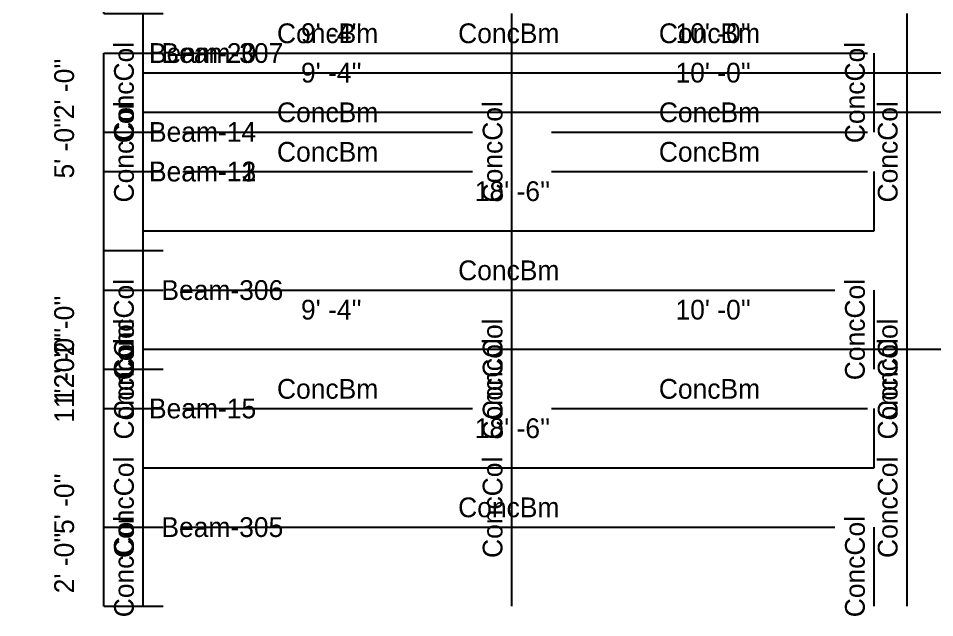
# Model space of a CAD drawing. Extents: x -38 to 2998, y -195 to 11529.
# Drawn here: x -38 to 240.3, y 44.5 to 226.5 of the extents above; entities that cross this region are included whole.
import ezdxf
from ezdxf.enums import TextEntityAlignment as Align

# ---------------------------------------------------------------- set-up
doc = ezdxf.new("R2010")
doc.units = 0
doc.header["$MEASUREMENT"] = 0
doc.layers.get('0').update_dxf_attribs({"linetype": 'CONTINUOUS'})
for name, color, linetype in [('CENTERLINES', 7, 'CONTINUOUS'), ('DIMENSIONS', 4, 'CONTINUOUS'), ('TEXT', 5, 'CONTINUOUS')]:
    doc.layers.add(name, color=color, linetype=linetype)
doc.dimstyles.get("Standard").update_dxf_attribs({"dimtxt": 0.18, "dimasz": 0.18, "dimexe": 0.18, "dimexo": 0.0625, "dimgap": 0.09, "dimtad": 0, "dimtih": 1, "dimtoh": 1, "dimdec": 4, "dimzin": 0, "dimtxsty": 'STANDARD', "dimcen": 0.09, "dimazin": 3, "dimtfac": 1, "dimtdec": 4, "dimtofl": 0, "dimtmove": 0, "dimatfit": 3, "dimtolj": 1, "dimtzin": 0})

# ---------------------------------------------------------------- blocks, each defined once
blk = doc.blocks.new('*D7603')
at = {"color": 1, "linetype": 'BYBLOCK'}
for points in [[(-8.29, 188.29), (-7.23, 187.23), (-16.77, 196.77), (-15.71, 195.71)], [(-8.29, 44.29), (-7.23, 43.23), (-16.77, 52.77), (-15.71, 51.71)]]:
    blk.add_solid(points, dxfattribs=at)
at = {"layer": 'DIMENSIONS', "color": 9, "linetype": 'BYBLOCK'}
for p, q in [((-12, 192), (6, 192)), ((-12, 48), (6, 48))]:
    blk.add_line(p, q, dxfattribs=at)
at = {"layer": 'DIMENSIONS', "color": 0, "linetype": 'BYBLOCK'}
blk.add_line((-12, 48), (-12, 192), dxfattribs=at)
at = {"layer": 'DIMENSIONS', "color": 0, "linetype": 'BYBLOCK', "insert": (-24, 120), "char_height": 6, "attachment_point": 5, "rotation": 90}
blk.add_mtext("\\A1; 12' -0''", dxfattribs=at)
blk = doc.blocks.new('*D7604')
at = {"color": 1, "linetype": 'BYBLOCK'}
for points in [[(4.77, 214.77), (3.71, 213.71), (-3.71, 206.29), (-4.77, 205.23)], [(116.73, 214.77), (115.67, 213.71), (108.25, 206.29), (107.19, 205.23)]]:
    blk.add_solid(points, dxfattribs=at)
at = {"layer": 'DIMENSIONS', "color": 9, "linetype": 'BYBLOCK'}
for p, q in [((0, 210), (0, 228)), ((111.96, 210), (111.96, 228))]:
    blk.add_line(p, q, dxfattribs=at)
at = {"layer": 'DIMENSIONS', "color": 0, "linetype": 'BYBLOCK'}
blk.add_line((0, 210), (111.96, 210), dxfattribs=at)
at = {"layer": 'DIMENSIONS', "color": 0, "linetype": 'BYBLOCK', "insert": (55.98, 222), "char_height": 6, "attachment_point": 5}
blk.add_mtext("\\A1; 9' -4''", dxfattribs=at)
blk = doc.blocks.new('*D7605')
at = {"color": 1, "linetype": 'BYBLOCK'}
for points in [[(116.73, 214.77), (115.67, 213.71), (108.25, 206.29), (107.19, 205.23)], [(236.73, 214.77), (235.67, 213.71), (228.25, 206.29), (227.19, 205.23)]]:
    blk.add_solid(points, dxfattribs=at)
at = {"layer": 'DIMENSIONS', "color": 9, "linetype": 'BYBLOCK'}
for p, q in [((111.96, 210), (111.96, 228)), ((231.96, 210), (231.96, 228))]:
    blk.add_line(p, q, dxfattribs=at)
at = {"layer": 'DIMENSIONS', "color": 0, "linetype": 'BYBLOCK'}
blk.add_line((111.96, 210), (231.96, 210), dxfattribs=at)
at = {"layer": 'DIMENSIONS', "color": 0, "linetype": 'BYBLOCK', "insert": (171.96, 222), "char_height": 6, "attachment_point": 5}
blk.add_mtext("\\A1; 10' -0''", dxfattribs=at)
blk = doc.blocks.new('*D7606')
at = {"color": 1, "linetype": 'BYBLOCK'}
for points in [[(236.73, 214.77), (235.67, 213.71), (228.25, 206.29), (227.19, 205.23)], [(347.73, 214.77), (346.67, 213.71), (339.25, 206.29), (338.19, 205.23)]]:
    blk.add_solid(points, dxfattribs=at)
at = {"layer": 'DIMENSIONS', "color": 9, "linetype": 'BYBLOCK'}
for p, q in [((231.96, 210), (231.96, 228)), ((342.96, 210), (342.96, 228))]:
    blk.add_line(p, q, dxfattribs=at)
at = {"layer": 'DIMENSIONS', "color": 0, "linetype": 'BYBLOCK'}
blk.add_line((231.96, 210), (342.96, 210), dxfattribs=at)
at = {"layer": 'DIMENSIONS', "color": 0, "linetype": 'BYBLOCK', "insert": (287.46, 222), "char_height": 6, "attachment_point": 5}
blk.add_mtext("\\A1; 9' -3''", dxfattribs=at)
blk = doc.blocks.new('*D8073')
at = {"color": 1, "linetype": 'BYBLOCK'}
for points in [[(-8.29, 176.29), (-7.23, 175.23), (-16.77, 184.77), (-15.71, 183.71)], [(-8.29, 44.29), (-7.23, 43.23), (-16.77, 52.77), (-15.71, 51.71)]]:
    blk.add_solid(points, dxfattribs=at)
at = {"layer": 'DIMENSIONS', "color": 9, "linetype": 'BYBLOCK'}
for p, q in [((-12, 180), (6, 180)), ((-12, 48), (6, 48))]:
    blk.add_line(p, q, dxfattribs=at)
at = {"layer": 'DIMENSIONS', "color": 0, "linetype": 'BYBLOCK'}
blk.add_line((-12, 48), (-12, 180), dxfattribs=at)
at = {"layer": 'DIMENSIONS', "color": 0, "linetype": 'BYBLOCK', "insert": (-24, 114), "char_height": 6, "attachment_point": 5, "rotation": 90}
blk.add_mtext("\\A1; 11' -0''", dxfattribs=at)
blk = doc.blocks.new('*D8074')
at = {"color": 1, "linetype": 'BYBLOCK'}
for points in [[(4.77, 202.77), (3.71, 201.71), (-3.71, 194.29), (-4.77, 193.23)], [(116.73, 202.77), (115.67, 201.71), (108.25, 194.29), (107.19, 193.23)]]:
    blk.add_solid(points, dxfattribs=at)
at = {"layer": 'DIMENSIONS', "color": 9, "linetype": 'BYBLOCK'}
for p, q in [((0, 198), (0, 216)), ((111.96, 198), (111.96, 216))]:
    blk.add_line(p, q, dxfattribs=at)
at = {"layer": 'DIMENSIONS', "color": 0, "linetype": 'BYBLOCK'}
blk.add_line((0, 198), (111.96, 198), dxfattribs=at)
at = {"layer": 'DIMENSIONS', "color": 0, "linetype": 'BYBLOCK', "insert": (55.98, 210), "char_height": 6, "attachment_point": 5}
blk.add_mtext("\\A1; 9' -4''", dxfattribs=at)
blk = doc.blocks.new('*D8075')
at = {"color": 1, "linetype": 'BYBLOCK'}
for points in [[(116.73, 202.77), (115.67, 201.71), (108.25, 194.29), (107.19, 193.23)], [(236.73, 202.77), (235.67, 201.71), (228.25, 194.29), (227.19, 193.23)]]:
    blk.add_solid(points, dxfattribs=at)
at = {"layer": 'DIMENSIONS', "color": 9, "linetype": 'BYBLOCK'}
for p, q in [((111.96, 198), (111.96, 216)), ((231.96, 198), (231.96, 216))]:
    blk.add_line(p, q, dxfattribs=at)
at = {"layer": 'DIMENSIONS', "color": 0, "linetype": 'BYBLOCK'}
blk.add_line((111.96, 198), (231.96, 198), dxfattribs=at)
at = {"layer": 'DIMENSIONS', "color": 0, "linetype": 'BYBLOCK', "insert": (171.96, 210), "char_height": 6, "attachment_point": 5}
blk.add_mtext("\\A1; 10' -0''", dxfattribs=at)
blk = doc.blocks.new('*D8076')
at = {"color": 1, "linetype": 'BYBLOCK'}
for points in [[(236.73, 202.77), (235.67, 201.71), (228.25, 194.29), (227.19, 193.23)], [(347.73, 202.77), (346.67, 201.71), (339.25, 194.29), (338.19, 193.23)]]:
    blk.add_solid(points, dxfattribs=at)
at = {"layer": 'DIMENSIONS', "color": 9, "linetype": 'BYBLOCK'}
for p, q in [((231.96, 198), (231.96, 216)), ((342.96, 198), (342.96, 216))]:
    blk.add_line(p, q, dxfattribs=at)
at = {"layer": 'DIMENSIONS', "color": 0, "linetype": 'BYBLOCK'}
blk.add_line((231.96, 198), (342.96, 198), dxfattribs=at)
at = {"layer": 'DIMENSIONS', "color": 0, "linetype": 'BYBLOCK', "insert": (287.46, 210), "char_height": 6, "attachment_point": 5}
blk.add_mtext("\\A1; 9' -3''", dxfattribs=at)
blk = doc.blocks.new('*D8094')
at = {"color": 1, "linetype": 'BYBLOCK'}
for points in [[(-8.29, 356.29), (-7.23, 355.23), (-16.77, 364.77), (-15.71, 363.71)], [(-8.29, 224.29), (-7.23, 223.23), (-16.77, 232.77), (-15.71, 231.71)]]:
    blk.add_solid(points, dxfattribs=at)
at = {"layer": 'DIMENSIONS', "color": 9, "linetype": 'BYBLOCK'}
for p, q in [((-12, 360), (6, 360)), ((-12, 228), (6, 228))]:
    blk.add_line(p, q, dxfattribs=at)
at = {"layer": 'DIMENSIONS', "color": 0, "linetype": 'BYBLOCK'}
blk.add_line((-12, 228), (-12, 360), dxfattribs=at)
at = {"layer": 'DIMENSIONS', "color": 0, "linetype": 'BYBLOCK', "insert": (-24, 294), "char_height": 6, "attachment_point": 5, "rotation": 90}
blk.add_mtext("\\A1; 11' -0''", dxfattribs=at)
blk = doc.blocks.new('*D8543')
at = {"color": 1, "linetype": 'BYBLOCK'}
for points in [[(-8.29, 176.29), (-7.23, 175.23), (-16.77, 184.77), (-15.71, 183.71)], [(-8.29, 44.29), (-7.23, 43.23), (-16.77, 52.77), (-15.71, 51.71)]]:
    blk.add_solid(points, dxfattribs=at)
at = {"layer": 'DIMENSIONS', "color": 9, "linetype": 'BYBLOCK'}
for p, q in [((-12, 180), (6, 180)), ((-12, 48), (6, 48))]:
    blk.add_line(p, q, dxfattribs=at)
at = {"layer": 'DIMENSIONS', "color": 0, "linetype": 'BYBLOCK'}
blk.add_line((-12, 48), (-12, 180), dxfattribs=at)
at = {"layer": 'DIMENSIONS', "color": 0, "linetype": 'BYBLOCK', "insert": (-24, 114), "char_height": 6, "attachment_point": 5, "rotation": 90}
blk.add_mtext("\\A1; 11' -0''", dxfattribs=at)
blk = doc.blocks.new('*D8544')
at = {"color": 1, "linetype": 'BYBLOCK'}
for points in [[(4.77, 202.77), (3.71, 201.71), (-3.71, 194.29), (-4.77, 193.23)], [(116.73, 202.77), (115.67, 201.71), (108.25, 194.29), (107.19, 193.23)]]:
    blk.add_solid(points, dxfattribs=at)
at = {"layer": 'DIMENSIONS', "color": 9, "linetype": 'BYBLOCK'}
for p, q in [((0, 198), (0, 216)), ((111.96, 198), (111.96, 216))]:
    blk.add_line(p, q, dxfattribs=at)
at = {"layer": 'DIMENSIONS', "color": 0, "linetype": 'BYBLOCK'}
blk.add_line((0, 198), (111.96, 198), dxfattribs=at)
at = {"layer": 'DIMENSIONS', "color": 0, "linetype": 'BYBLOCK', "insert": (55.98, 210), "char_height": 6, "attachment_point": 5}
blk.add_mtext("\\A1; 9' -4''", dxfattribs=at)
blk = doc.blocks.new('*D8545')
at = {"color": 1, "linetype": 'BYBLOCK'}
for points in [[(116.73, 202.77), (115.67, 201.71), (108.25, 194.29), (107.19, 193.23)], [(236.73, 202.77), (235.67, 201.71), (228.25, 194.29), (227.19, 193.23)]]:
    blk.add_solid(points, dxfattribs=at)
at = {"layer": 'DIMENSIONS', "color": 9, "linetype": 'BYBLOCK'}
for p, q in [((111.96, 198), (111.96, 216)), ((231.96, 198), (231.96, 216))]:
    blk.add_line(p, q, dxfattribs=at)
at = {"layer": 'DIMENSIONS', "color": 0, "linetype": 'BYBLOCK'}
blk.add_line((111.96, 198), (231.96, 198), dxfattribs=at)
at = {"layer": 'DIMENSIONS', "color": 0, "linetype": 'BYBLOCK', "insert": (171.96, 210), "char_height": 6, "attachment_point": 5}
blk.add_mtext("\\A1; 10' -0''", dxfattribs=at)
blk = doc.blocks.new('*D8546')
at = {"color": 1, "linetype": 'BYBLOCK'}
for points in [[(236.73, 202.77), (235.67, 201.71), (228.25, 194.29), (227.19, 193.23)], [(347.73, 202.77), (346.67, 201.71), (339.25, 194.29), (338.19, 193.23)]]:
    blk.add_solid(points, dxfattribs=at)
at = {"layer": 'DIMENSIONS', "color": 9, "linetype": 'BYBLOCK'}
for p, q in [((231.96, 198), (231.96, 216)), ((342.96, 198), (342.96, 216))]:
    blk.add_line(p, q, dxfattribs=at)
at = {"layer": 'DIMENSIONS', "color": 0, "linetype": 'BYBLOCK'}
blk.add_line((231.96, 198), (342.96, 198), dxfattribs=at)
at = {"layer": 'DIMENSIONS', "color": 0, "linetype": 'BYBLOCK', "insert": (287.46, 210), "char_height": 6, "attachment_point": 5}
blk.add_mtext("\\A1; 9' -3''", dxfattribs=at)
blk = doc.blocks.new('*D8564')
at = {"color": 1, "linetype": 'BYBLOCK'}
for points in [[(-8.29, 356.29), (-7.23, 355.23), (-16.77, 364.77), (-15.71, 363.71)], [(-8.29, 224.29), (-7.23, 223.23), (-16.77, 232.77), (-15.71, 231.71)]]:
    blk.add_solid(points, dxfattribs=at)
at = {"layer": 'DIMENSIONS', "color": 9, "linetype": 'BYBLOCK'}
for p, q in [((-12, 360), (6, 360)), ((-12, 228), (6, 228))]:
    blk.add_line(p, q, dxfattribs=at)
at = {"layer": 'DIMENSIONS', "color": 0, "linetype": 'BYBLOCK'}
blk.add_line((-12, 228), (-12, 360), dxfattribs=at)
at = {"layer": 'DIMENSIONS', "color": 0, "linetype": 'BYBLOCK', "insert": (-24, 294), "char_height": 6, "attachment_point": 5, "rotation": 90}
blk.add_mtext("\\A1; 11' -0''", dxfattribs=at)
blk = doc.blocks.new('*D9013')
at = {"color": 1, "linetype": 'BYBLOCK'}
for points in [[(-8.29, 176.29), (-7.23, 175.23), (-16.77, 184.77), (-15.71, 183.71)], [(-8.29, 44.29), (-7.23, 43.23), (-16.77, 52.77), (-15.71, 51.71)]]:
    blk.add_solid(points, dxfattribs=at)
at = {"layer": 'DIMENSIONS', "color": 9, "linetype": 'BYBLOCK'}
for p, q in [((-12, 180), (6, 180)), ((-12, 48), (6, 48))]:
    blk.add_line(p, q, dxfattribs=at)
at = {"layer": 'DIMENSIONS', "color": 0, "linetype": 'BYBLOCK'}
blk.add_line((-12, 48), (-12, 180), dxfattribs=at)
at = {"layer": 'DIMENSIONS', "color": 0, "linetype": 'BYBLOCK', "insert": (-24, 114), "char_height": 6, "attachment_point": 5, "rotation": 90}
blk.add_mtext("\\A1; 11' -0''", dxfattribs=at)
blk = doc.blocks.new('*D9014')
at = {"color": 1, "linetype": 'BYBLOCK'}
for points in [[(4.77, 202.77), (3.71, 201.71), (-3.71, 194.29), (-4.77, 193.23)], [(116.73, 202.77), (115.67, 201.71), (108.25, 194.29), (107.19, 193.23)]]:
    blk.add_solid(points, dxfattribs=at)
at = {"layer": 'DIMENSIONS', "color": 9, "linetype": 'BYBLOCK'}
for p, q in [((0, 198), (0, 216)), ((111.96, 198), (111.96, 216))]:
    blk.add_line(p, q, dxfattribs=at)
at = {"layer": 'DIMENSIONS', "color": 0, "linetype": 'BYBLOCK'}
blk.add_line((0, 198), (111.96, 198), dxfattribs=at)
at = {"layer": 'DIMENSIONS', "color": 0, "linetype": 'BYBLOCK', "insert": (55.98, 210), "char_height": 6, "attachment_point": 5}
blk.add_mtext("\\A1; 9' -4''", dxfattribs=at)
blk = doc.blocks.new('*D9015')
at = {"color": 1, "linetype": 'BYBLOCK'}
for points in [[(116.73, 202.77), (115.67, 201.71), (108.25, 194.29), (107.19, 193.23)], [(236.73, 202.77), (235.67, 201.71), (228.25, 194.29), (227.19, 193.23)]]:
    blk.add_solid(points, dxfattribs=at)
at = {"layer": 'DIMENSIONS', "color": 9, "linetype": 'BYBLOCK'}
for p, q in [((111.96, 198), (111.96, 216)), ((231.96, 198), (231.96, 216))]:
    blk.add_line(p, q, dxfattribs=at)
at = {"layer": 'DIMENSIONS', "color": 0, "linetype": 'BYBLOCK'}
blk.add_line((111.96, 198), (231.96, 198), dxfattribs=at)
at = {"layer": 'DIMENSIONS', "color": 0, "linetype": 'BYBLOCK', "insert": (171.96, 210), "char_height": 6, "attachment_point": 5}
blk.add_mtext("\\A1; 10' -0''", dxfattribs=at)
blk = doc.blocks.new('*D9016')
at = {"color": 1, "linetype": 'BYBLOCK'}
for points in [[(236.73, 202.77), (235.67, 201.71), (228.25, 194.29), (227.19, 193.23)], [(347.73, 202.77), (346.67, 201.71), (339.25, 194.29), (338.19, 193.23)]]:
    blk.add_solid(points, dxfattribs=at)
at = {"layer": 'DIMENSIONS', "color": 9, "linetype": 'BYBLOCK'}
for p, q in [((231.96, 198), (231.96, 216)), ((342.96, 198), (342.96, 216))]:
    blk.add_line(p, q, dxfattribs=at)
at = {"layer": 'DIMENSIONS', "color": 0, "linetype": 'BYBLOCK'}
blk.add_line((231.96, 198), (342.96, 198), dxfattribs=at)
at = {"layer": 'DIMENSIONS', "color": 0, "linetype": 'BYBLOCK', "insert": (287.46, 210), "char_height": 6, "attachment_point": 5}
blk.add_mtext("\\A1; 9' -3''", dxfattribs=at)
blk = doc.blocks.new('*D9034')
at = {"color": 1, "linetype": 'BYBLOCK'}
for points in [[(-8.29, 356.29), (-7.23, 355.23), (-16.77, 364.77), (-15.71, 363.71)], [(-8.29, 224.29), (-7.23, 223.23), (-16.77, 232.77), (-15.71, 231.71)]]:
    blk.add_solid(points, dxfattribs=at)
at = {"layer": 'DIMENSIONS', "color": 9, "linetype": 'BYBLOCK'}
for p, q in [((-12, 360), (6, 360)), ((-12, 228), (6, 228))]:
    blk.add_line(p, q, dxfattribs=at)
at = {"layer": 'DIMENSIONS', "color": 0, "linetype": 'BYBLOCK'}
blk.add_line((-12, 228), (-12, 360), dxfattribs=at)
at = {"layer": 'DIMENSIONS', "color": 0, "linetype": 'BYBLOCK', "insert": (-24, 294), "char_height": 6, "attachment_point": 5, "rotation": 90}
blk.add_mtext("\\A1; 11' -0''", dxfattribs=at)
blk = doc.blocks.new('*D9483')
at = {"color": 1, "linetype": 'BYBLOCK'}
for points in [[(-8.29, 104.29), (-7.23, 103.23), (-16.77, 112.77), (-15.71, 111.71)], [(-8.29, 44.29), (-7.23, 43.23), (-16.77, 52.77), (-15.71, 51.71)]]:
    blk.add_solid(points, dxfattribs=at)
at = {"layer": 'DIMENSIONS', "color": 9, "linetype": 'BYBLOCK'}
for p, q in [((-12, 108), (6, 108)), ((-12, 48), (6, 48))]:
    blk.add_line(p, q, dxfattribs=at)
at = {"layer": 'DIMENSIONS', "color": 0, "linetype": 'BYBLOCK'}
blk.add_line((-12, 48), (-12, 108), dxfattribs=at)
at = {"layer": 'DIMENSIONS', "color": 0, "linetype": 'BYBLOCK', "insert": (-24, 78), "char_height": 6, "attachment_point": 5, "rotation": 90}
blk.add_mtext("\\A1; 5' -0''", dxfattribs=at)
blk = doc.blocks.new('*D9484')
at = {"color": 1, "linetype": 'BYBLOCK'}
for points in [[(4.77, 130.77), (3.71, 129.71), (-3.71, 122.29), (-4.77, 121.23)], [(116.73, 130.77), (115.67, 129.71), (108.25, 122.29), (107.19, 121.23)]]:
    blk.add_solid(points, dxfattribs=at)
at = {"layer": 'DIMENSIONS', "color": 9, "linetype": 'BYBLOCK'}
for p, q in [((0, 126), (0, 144)), ((111.96, 126), (111.96, 144))]:
    blk.add_line(p, q, dxfattribs=at)
at = {"layer": 'DIMENSIONS', "color": 0, "linetype": 'BYBLOCK'}
blk.add_line((0, 126), (111.96, 126), dxfattribs=at)
at = {"layer": 'DIMENSIONS', "color": 0, "linetype": 'BYBLOCK', "insert": (55.98, 138), "char_height": 6, "attachment_point": 5}
blk.add_mtext("\\A1; 9' -4''", dxfattribs=at)
blk = doc.blocks.new('*D9485')
at = {"color": 1, "linetype": 'BYBLOCK'}
for points in [[(116.73, 130.77), (115.67, 129.71), (108.25, 122.29), (107.19, 121.23)], [(236.73, 130.77), (235.67, 129.71), (228.25, 122.29), (227.19, 121.23)]]:
    blk.add_solid(points, dxfattribs=at)
at = {"layer": 'DIMENSIONS', "color": 9, "linetype": 'BYBLOCK'}
for p, q in [((111.96, 126), (111.96, 144)), ((231.96, 126), (231.96, 144))]:
    blk.add_line(p, q, dxfattribs=at)
at = {"layer": 'DIMENSIONS', "color": 0, "linetype": 'BYBLOCK'}
blk.add_line((111.96, 126), (231.96, 126), dxfattribs=at)
at = {"layer": 'DIMENSIONS', "color": 0, "linetype": 'BYBLOCK', "insert": (171.96, 138), "char_height": 6, "attachment_point": 5}
blk.add_mtext("\\A1; 10' -0''", dxfattribs=at)
blk = doc.blocks.new('*D9486')
at = {"color": 1, "linetype": 'BYBLOCK'}
for points in [[(236.73, 130.77), (235.67, 129.71), (228.25, 122.29), (227.19, 121.23)], [(347.73, 130.77), (346.67, 129.71), (339.25, 122.29), (338.19, 121.23)]]:
    blk.add_solid(points, dxfattribs=at)
at = {"layer": 'DIMENSIONS', "color": 9, "linetype": 'BYBLOCK'}
for p, q in [((231.96, 126), (231.96, 144)), ((342.96, 126), (342.96, 144))]:
    blk.add_line(p, q, dxfattribs=at)
at = {"layer": 'DIMENSIONS', "color": 0, "linetype": 'BYBLOCK'}
blk.add_line((231.96, 126), (342.96, 126), dxfattribs=at)
at = {"layer": 'DIMENSIONS', "color": 0, "linetype": 'BYBLOCK', "insert": (287.46, 138), "char_height": 6, "attachment_point": 5}
blk.add_mtext("\\A1; 9' -3''", dxfattribs=at)
blk = doc.blocks.new('*D9504')
at = {"color": 1, "linetype": 'BYBLOCK'}
for points in [[(-8.29, 212.29), (-7.23, 211.23), (-16.77, 220.77), (-15.71, 219.71)], [(-8.29, 152.29), (-7.23, 151.23), (-16.77, 160.77), (-15.71, 159.71)]]:
    blk.add_solid(points, dxfattribs=at)
at = {"layer": 'DIMENSIONS', "color": 9, "linetype": 'BYBLOCK'}
for p, q in [((-12, 216), (6, 216)), ((-12, 156), (6, 156))]:
    blk.add_line(p, q, dxfattribs=at)
at = {"layer": 'DIMENSIONS', "color": 0, "linetype": 'BYBLOCK'}
blk.add_line((-12, 156), (-12, 216), dxfattribs=at)
at = {"layer": 'DIMENSIONS', "color": 0, "linetype": 'BYBLOCK', "insert": (-24, 186), "char_height": 6, "attachment_point": 5, "rotation": 90}
blk.add_mtext("\\A1; 5' -0''", dxfattribs=at)
blk = doc.blocks.new('*D9505')
at = {"color": 1, "linetype": 'BYBLOCK'}
for points in [[(4.77, 238.77), (3.71, 237.71), (-3.71, 230.29), (-4.77, 229.23)], [(116.73, 238.77), (115.67, 237.71), (108.25, 230.29), (107.19, 229.23)]]:
    blk.add_solid(points, dxfattribs=at)
at = {"layer": 'DIMENSIONS', "color": 9, "linetype": 'BYBLOCK'}
for p, q in [((0, 234), (0, 252)), ((111.96, 234), (111.96, 252))]:
    blk.add_line(p, q, dxfattribs=at)
at = {"layer": 'DIMENSIONS', "color": 0, "linetype": 'BYBLOCK'}
blk.add_line((0, 234), (111.96, 234), dxfattribs=at)
at = {"layer": 'DIMENSIONS', "color": 0, "linetype": 'BYBLOCK', "insert": (55.98, 246), "char_height": 6, "attachment_point": 5}
blk.add_mtext("\\A1; 9' -4''", dxfattribs=at)
blk = doc.blocks.new('*D9506')
at = {"color": 1, "linetype": 'BYBLOCK'}
for points in [[(116.73, 238.77), (115.67, 237.71), (108.25, 230.29), (107.19, 229.23)], [(236.73, 238.77), (235.67, 237.71), (228.25, 230.29), (227.19, 229.23)]]:
    blk.add_solid(points, dxfattribs=at)
at = {"layer": 'DIMENSIONS', "color": 9, "linetype": 'BYBLOCK'}
for p, q in [((111.96, 234), (111.96, 252)), ((231.96, 234), (231.96, 252))]:
    blk.add_line(p, q, dxfattribs=at)
at = {"layer": 'DIMENSIONS', "color": 0, "linetype": 'BYBLOCK'}
blk.add_line((111.96, 234), (231.96, 234), dxfattribs=at)
at = {"layer": 'DIMENSIONS', "color": 0, "linetype": 'BYBLOCK', "insert": (171.96, 246), "char_height": 6, "attachment_point": 5}
blk.add_mtext("\\A1; 10' -0''", dxfattribs=at)
blk = doc.blocks.new('*D9507')
at = {"color": 1, "linetype": 'BYBLOCK'}
for points in [[(236.73, 238.77), (235.67, 237.71), (228.25, 230.29), (227.19, 229.23)], [(347.73, 238.77), (346.67, 237.71), (339.25, 230.29), (338.19, 229.23)]]:
    blk.add_solid(points, dxfattribs=at)
at = {"layer": 'DIMENSIONS', "color": 9, "linetype": 'BYBLOCK'}
for p, q in [((231.96, 234), (231.96, 252)), ((342.96, 234), (342.96, 252))]:
    blk.add_line(p, q, dxfattribs=at)
at = {"layer": 'DIMENSIONS', "color": 0, "linetype": 'BYBLOCK'}
blk.add_line((231.96, 234), (342.96, 234), dxfattribs=at)
at = {"layer": 'DIMENSIONS', "color": 0, "linetype": 'BYBLOCK', "insert": (287.46, 246), "char_height": 6, "attachment_point": 5}
blk.add_mtext("\\A1; 9' -3''", dxfattribs=at)
blk = doc.blocks.new('*D9909')
at = {"color": 1, "linetype": 'BYBLOCK'}
for points in [[(-8.29, 68.29), (-7.23, 67.23), (-16.77, 76.77), (-15.71, 75.71)], [(-8.29, 44.29), (-7.23, 43.23), (-16.77, 52.77), (-15.71, 51.71)]]:
    blk.add_solid(points, dxfattribs=at)
at = {"layer": 'DIMENSIONS', "color": 9, "linetype": 'BYBLOCK'}
for p, q in [((-12, 72), (6, 72)), ((-12, 48), (6, 48))]:
    blk.add_line(p, q, dxfattribs=at)
at = {"layer": 'DIMENSIONS', "color": 0, "linetype": 'BYBLOCK'}
blk.add_line((-12, 48), (-12, 72), dxfattribs=at)
at = {"layer": 'DIMENSIONS', "color": 0, "linetype": 'BYBLOCK', "insert": (-24, 60), "char_height": 6, "attachment_point": 5, "rotation": 90}
blk.add_mtext("\\A1; 2' -0''", dxfattribs=at)
blk = doc.blocks.new('*D9910')
at = {"color": 1, "linetype": 'BYBLOCK'}
for points in [[(4.77, 94.77), (3.71, 93.71), (-3.71, 86.29), (-4.77, 85.23)], [(226.77, 94.77), (225.71, 93.71), (218.29, 86.29), (217.23, 85.23)]]:
    blk.add_solid(points, dxfattribs=at)
at = {"layer": 'DIMENSIONS', "color": 9, "linetype": 'BYBLOCK'}
for p, q in [((0, 90), (0, 108)), ((222, 90), (222, 108))]:
    blk.add_line(p, q, dxfattribs=at)
at = {"layer": 'DIMENSIONS', "color": 0, "linetype": 'BYBLOCK'}
blk.add_line((0, 90), (222, 90), dxfattribs=at)
at = {"layer": 'DIMENSIONS', "color": 0, "linetype": 'BYBLOCK', "insert": (111, 102), "char_height": 6, "attachment_point": 5}
blk.add_mtext("\\A1; 18' -6''", dxfattribs=at)
blk = doc.blocks.new('*D9911')
at = {"color": 1, "linetype": 'BYBLOCK'}
for points in [[(-8.29, 140.29), (-7.23, 139.23), (-16.77, 148.77), (-15.71, 147.71)], [(-8.29, 116.29), (-7.23, 115.23), (-16.77, 124.77), (-15.71, 123.71)]]:
    blk.add_solid(points, dxfattribs=at)
at = {"layer": 'DIMENSIONS', "color": 9, "linetype": 'BYBLOCK'}
for p, q in [((-12, 144), (6, 144)), ((-12, 120), (6, 120))]:
    blk.add_line(p, q, dxfattribs=at)
at = {"layer": 'DIMENSIONS', "color": 0, "linetype": 'BYBLOCK'}
blk.add_line((-12, 120), (-12, 144), dxfattribs=at)
at = {"layer": 'DIMENSIONS', "color": 0, "linetype": 'BYBLOCK', "insert": (-24, 132), "char_height": 6, "attachment_point": 5, "rotation": 90}
blk.add_mtext("\\A1; 2' -0''", dxfattribs=at)
blk = doc.blocks.new('*D9912')
at = {"color": 1, "linetype": 'BYBLOCK'}
for points in [[(4.77, 166.77), (3.71, 165.71), (-3.71, 158.29), (-4.77, 157.23)], [(226.77, 166.77), (225.71, 165.71), (218.29, 158.29), (217.23, 157.23)]]:
    blk.add_solid(points, dxfattribs=at)
at = {"layer": 'DIMENSIONS', "color": 9, "linetype": 'BYBLOCK'}
for p, q in [((0, 162), (0, 180)), ((222, 162), (222, 180))]:
    blk.add_line(p, q, dxfattribs=at)
at = {"layer": 'DIMENSIONS', "color": 0, "linetype": 'BYBLOCK'}
blk.add_line((0, 162), (222, 162), dxfattribs=at)
at = {"layer": 'DIMENSIONS', "color": 0, "linetype": 'BYBLOCK', "insert": (111, 174), "char_height": 6, "attachment_point": 5}
blk.add_mtext("\\A1; 18' -6''", dxfattribs=at)
blk = doc.blocks.new('*D9913')
at = {"color": 1, "linetype": 'BYBLOCK'}
for points in [[(-8.29, 212.29), (-7.23, 211.23), (-16.77, 220.77), (-15.71, 219.71)], [(-8.29, 188.29), (-7.23, 187.23), (-16.77, 196.77), (-15.71, 195.71)]]:
    blk.add_solid(points, dxfattribs=at)
at = {"layer": 'DIMENSIONS', "color": 9, "linetype": 'BYBLOCK'}
for p, q in [((-12, 216), (6, 216)), ((-12, 192), (6, 192))]:
    blk.add_line(p, q, dxfattribs=at)
at = {"layer": 'DIMENSIONS', "color": 0, "linetype": 'BYBLOCK'}
blk.add_line((-12, 192), (-12, 216), dxfattribs=at)
at = {"layer": 'DIMENSIONS', "color": 0, "linetype": 'BYBLOCK', "insert": (-24, 204), "char_height": 6, "attachment_point": 5, "rotation": 90}
blk.add_mtext("\\A1; 2' -0''", dxfattribs=at)
blk = doc.blocks.new('*D9914')
at = {"color": 1, "linetype": 'BYBLOCK'}
for points in [[(4.77, 238.77), (3.71, 237.71), (-3.71, 230.29), (-4.77, 229.23)], [(226.77, 238.77), (225.71, 237.71), (218.29, 230.29), (217.23, 229.23)]]:
    blk.add_solid(points, dxfattribs=at)
at = {"layer": 'DIMENSIONS', "color": 9, "linetype": 'BYBLOCK'}
for p, q in [((0, 234), (0, 252)), ((222, 234), (222, 252))]:
    blk.add_line(p, q, dxfattribs=at)
at = {"layer": 'DIMENSIONS', "color": 0, "linetype": 'BYBLOCK'}
blk.add_line((0, 234), (222, 234), dxfattribs=at)
at = {"layer": 'DIMENSIONS', "color": 0, "linetype": 'BYBLOCK', "insert": (111, 246), "char_height": 6, "attachment_point": 5}
blk.add_mtext("\\A1; 18' -6''", dxfattribs=at)

msp = doc.modelspace()

# ---------------------------------------------------------------- linework, layer by layer
at = {"layer": 'CENTERLINES', "color": 0, "linetype": 'CONTINUOUS'}
for p, q in [((0, 156), (0, 216)), ((0, 192), (0, 216)), ((12, 216), (99.96, 216)), ((12, 216), (210, 216)), ((111.96, 156), (111.96, 216)), ((123.96, 216), (219.96, 216)), ((222, 192), (222, 216)), ((231.96, 156), (231.96, 216)), ((0, 48), (0, 192)), ((12, 192), (99.96, 192)), ((111.96, 48), (111.96, 192)), ((123.96, 192), (219.96, 192)), ((231.96, 48), (231.96, 192)), ((0, 48), (0, 180)), ((0, 48), (0, 180)), ((0, 48), (0, 180)), ((12, 180), (99.96, 180)), ((12, 180), (99.96, 180)), ((12, 180), (99.96, 180)), ((111.96, 48), (111.96, 180)), ((111.96, 48), (111.96, 180)), ((111.96, 48), (111.96, 180)), ((123.96, 180), (219.96, 180)), ((123.96, 180), (219.96, 180)), ((123.96, 180), (219.96, 180)), ((231.96, 48), (231.96, 180)), ((231.96, 48), (231.96, 180)), ((231.96, 48), (231.96, 180)), ((0, 120), (0, 144)), ((12, 144), (210, 144)), ((222, 120), (222, 144)), ((0, 48), (0, 108)), ((12, 108), (99.96, 108)), ((111.96, 48), (111.96, 108)), ((123.96, 108), (219.96, 108)), ((231.96, 48), (231.96, 108)), ((0, 48), (0, 72)), ((12, 72), (210, 72)), ((222, 48), (222, 72))]:
    msp.add_line(p, q, dxfattribs=at)

# ---------------------------------------------------------------- texts
at = {"layer": 'TEXT', "color": 0}
for s, p in [('ConcBm', (55.98, 222)), ('ConcBm', (111, 222)), ('ConcBm', (171.96, 222)), ('Beam-20', (18, 216)), ('Beam-307', (24, 216)), ('ConcBm', (55.98, 198)), ('ConcBm', (171.96, 198)), ('Beam-14', (18, 192)), ('ConcBm', (55.98, 186)), ('ConcBm', (55.98, 186)), ('ConcBm', (55.98, 186)), ('ConcBm', (171.96, 186)), ('ConcBm', (171.96, 186)), ('ConcBm', (171.96, 186)), ('Beam-13', (18, 180)), ('Beam-12', (18, 180)), ('Beam-11', (18, 180)), ('ConcBm', (111, 150)), ('Beam-306', (24, 144)), ('ConcBm', (55.98, 114)), ('ConcBm', (171.96, 114)), ('Beam-15', (18, 108)), ('ConcBm', (111, 78)), ('Beam-305', (24, 72))]:
    msp.add_text(s, height=6, dxfattribs=at).set_placement(p, align=Align.MIDDLE)
for p in [(-6, 204), (216, 204), (-6, 186), (105.96, 186), (225.96, 186), (-6, 132), (216, 132), (-6, 120), (105.96, 120), (225.96, 120), (-6, 114), (-6, 114), (-6, 114), (105.96, 114), (105.96, 114), (105.96, 114), (225.96, 114), (225.96, 114), (225.96, 114), (-6, 78), (105.96, 78), (225.96, 78), (-6, 60), (216, 60)]:
    msp.add_text('ConcCol', height=6, rotation=90, dxfattribs=at).set_placement(p, align=Align.MIDDLE)

# ---------------------------------------------------------------- dimensions: what is measured, and where the dimension line sits
at = {"layer": 'DIMENSIONS'}
for base, p1, p2, picture, middle in [((-12, 360), (-24, 228), (-24, 360), '*D8094', (-24, 294)), ((-12, 360), (-24, 228), (-24, 360), '*D8564', (-24, 294)), ((-12, 360), (-24, 228), (-24, 360), '*D9034', (-24, 294)), ((111.96, 234), (0, 222), (111.96, 222), '*D9505', (55.98, 222)), ((222, 234), (0, 222), (222, 222), '*D9914', (111, 222)), ((231.96, 234), (111.96, 222), (231.96, 222), '*D9506', (171.96, 222)), ((342.96, 234), (231.96, 222), (342.96, 222), '*D9507', (287.46, 222)), ((111.96, 210), (0, 198), (111.96, 198), '*D7604', (55.98, 198)), ((231.96, 210), (111.96, 198), (231.96, 198), '*D7605', (171.96, 198)), ((342.96, 210), (231.96, 198), (342.96, 198), '*D7606', (287.46, 198)), ((111.96, 198), (0, 186), (111.96, 186), '*D8074', (55.98, 186)), ((111.96, 198), (0, 186), (111.96, 186), '*D8544', (55.98, 186)), ((111.96, 198), (0, 186), (111.96, 186), '*D9014', (55.98, 186)), ((231.96, 198), (111.96, 186), (231.96, 186), '*D8075', (171.96, 186)), ((231.96, 198), (111.96, 186), (231.96, 186), '*D8545', (171.96, 186)), ((231.96, 198), (111.96, 186), (231.96, 186), '*D9015', (171.96, 186)), ((342.96, 198), (231.96, 186), (342.96, 186), '*D8076', (287.46, 186)), ((342.96, 198), (231.96, 186), (342.96, 186), '*D8546', (287.46, 186)), ((342.96, 198), (231.96, 186), (342.96, 186), '*D9016', (287.46, 186)), ((-12, 216), (-24, 156), (-24, 216), '*D9504', (-24, 186)), ((-12, 216), (-24, 192), (-24, 216), '*D9913', (-24, 204)), ((-12, 192), (-24, 48), (-24, 192), '*D7603', (-24, 120)), ((222, 162), (0, 150), (222, 150), '*D9912', (111, 150)), ((-12, 180), (-24, 48), (-24, 180), '*D8073', (-24, 114)), ((-12, 180), (-24, 48), (-24, 180), '*D8543', (-24, 114)), ((-12, 180), (-24, 48), (-24, 180), '*D9013', (-24, 114)), ((111.96, 126), (0, 114), (111.96, 114), '*D9484', (55.98, 114)), ((231.96, 126), (111.96, 114), (231.96, 114), '*D9485', (171.96, 114)), ((342.96, 126), (231.96, 114), (342.96, 114), '*D9486', (287.46, 114)), ((-12, 144), (-24, 120), (-24, 144), '*D9911', (-24, 132)), ((222, 90), (0, 78), (222, 78), '*D9910', (111, 78)), ((-12, 108), (-24, 48), (-24, 108), '*D9483', (-24, 78)), ((-12, 72), (-24, 48), (-24, 72), '*D9909', (-24, 60))]:
    dim = msp.add_linear_dim(base=base, p1=p1, p2=p2, dimstyle='STANDARD', dxfattribs=at)
    dim.commit()
    dim.dimension.update_dxf_attribs({"geometry": picture, "text_midpoint": middle})

doc.saveas('drawing.dxf')
